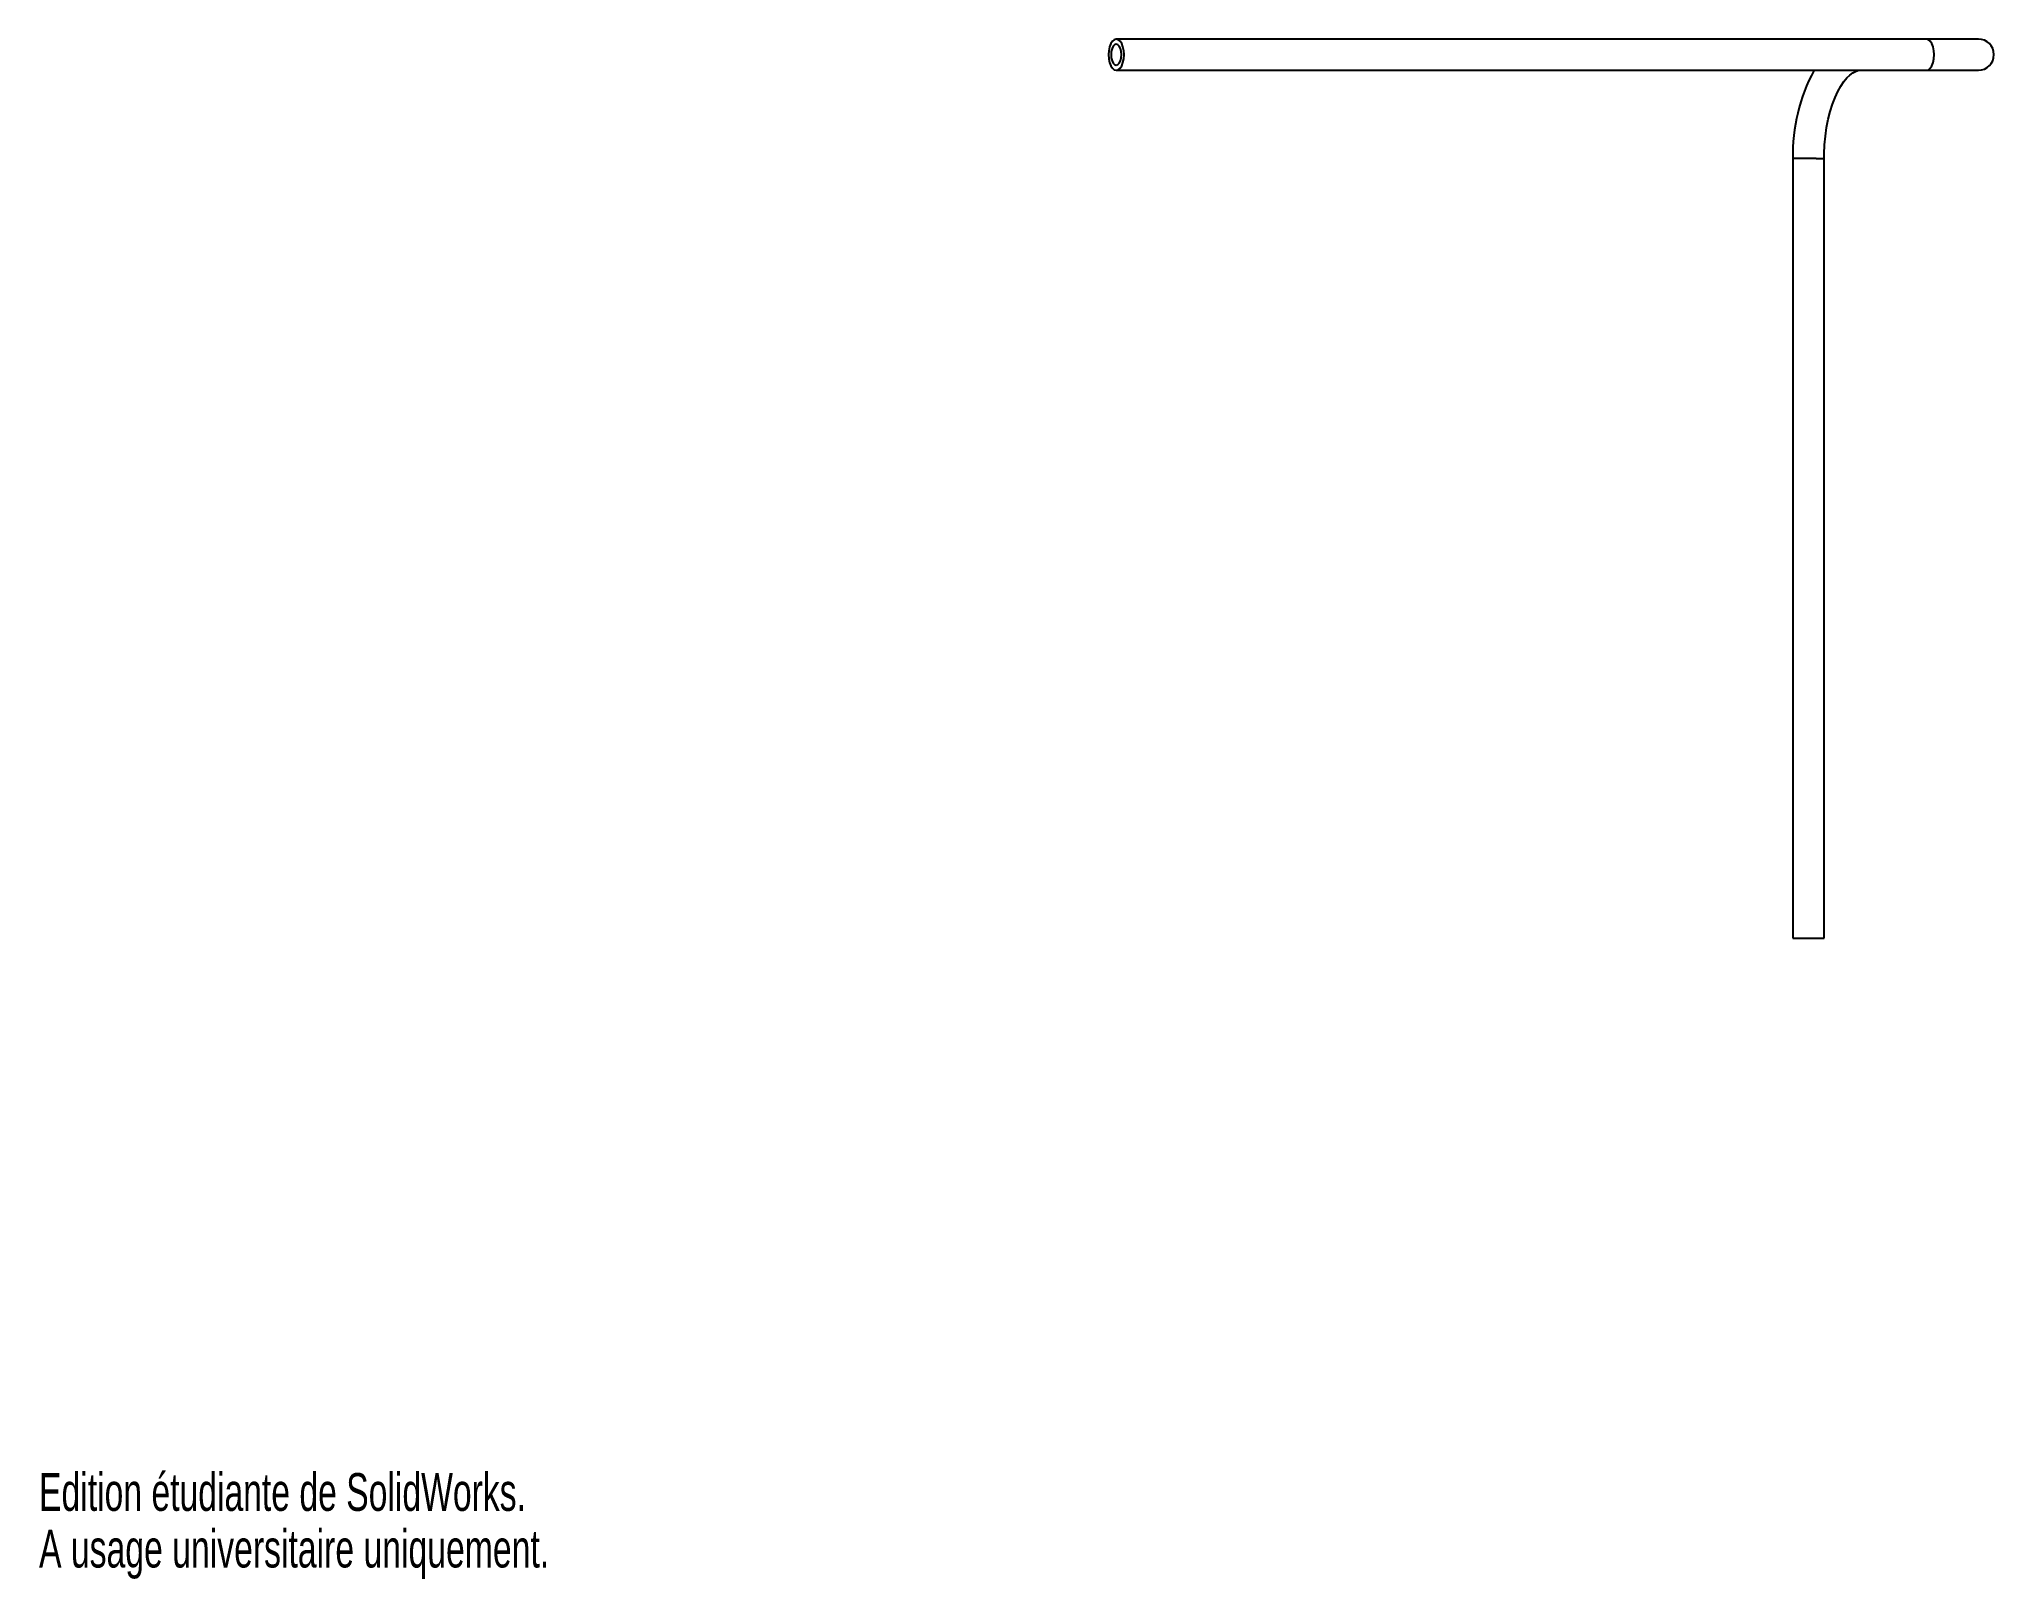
# Model space of a CAD drawing. Extents: x 0 to 188, y 0 to 148.
import ezdxf
from ezdxf.enums import TextEntityAlignment as Align

# ---------------------------------------------------------------- set-up
doc = ezdxf.new("R2010")
doc.units = 0
doc.layers.get('0').update_dxf_attribs({"linetype": 'CONTINUOUS'})

msp = doc.modelspace()

# ---------------------------------------------------------------- linework, layer by layer
at = {"color": 7, "linetype": 'CONTINUOUS'}
for p, q in [((181.59, 148.14), (103.64, 148.14)), ((186.59, 148.14), (181.59, 148.14)), ((103.64, 145.14), (181.59, 145.14)), ((181.59, 145.14), (186.59, 145.14)), ((168.75, 136.64), (168.75, 61.64)), ((171.75, 61.64), (171.75, 136.64)), ((168.75, 61.64), (171, 61.64)), ((171, 61.64), (171.75, 61.64))]:
    msp.add_line(p, q, dxfattribs=at)
at = {"color": 8, "linetype": 'CONTINUOUS'}
for q in [(168.75, 136.64), (171.75, 136.64)]:
    msp.add_line((171, 136.64), q, dxfattribs=at)
at = {"color": 7, "linetype": 'CONTINUOUS'}
for points in [[(103.64, 145.14), (103.84, 145.19), (104.02, 145.34), (104.17, 145.57), (104.29, 145.89), (104.37, 146.25), (104.39, 146.64), (104.37, 147.02), (104.29, 147.39), (104.17, 147.7), (104.02, 147.93), (103.84, 148.08), (103.64, 148.14), (103.45, 148.08), (103.27, 147.93), (103.11, 147.7), (102.99, 147.39), (102.92, 147.02), (102.89, 146.64), (102.92, 146.25), (102.99, 145.89), (103.11, 145.57), (103.27, 145.34), (103.45, 145.19), (103.64, 145.14)], [(103.64, 145.64), (103.8, 145.68), (103.94, 145.83), (104.05, 146.05), (104.12, 146.33), (104.14, 146.64), (104.12, 146.94), (104.05, 147.22), (103.94, 147.44), (103.8, 147.59), (103.64, 147.64), (103.49, 147.59), (103.35, 147.44), (103.24, 147.22), (103.17, 146.94), (103.14, 146.64), (103.17, 146.33), (103.24, 146.05), (103.35, 145.83), (103.49, 145.68), (103.64, 145.64)], [(171.75, 136.64), (171.75, 137.09), (171.79, 137.95), (171.87, 138.8), (171.99, 139.62), (172.15, 140.42), (172.34, 141.17), (172.56, 141.87), (172.81, 142.51), (173.08, 143.09), (173.37, 143.6), (173.66, 144.04), (173.95, 144.4), (174.24, 144.68), (174.51, 144.88), (174.76, 145.02), (174.99, 145.1), (175.25, 145.14)]]:
    msp.add_lwpolyline(points, dxfattribs=at)
at = {"color": 8, "linetype": 'CONTINUOUS'}
msp.add_lwpolyline([(181.59, 145.14), (181.78, 145.19), (181.96, 145.34), (182.12, 145.57), (182.24, 145.89), (182.31, 146.25), (182.34, 146.64), (182.31, 147.02), (182.24, 147.39), (182.12, 147.7), (181.96, 147.93), (181.78, 148.08), (181.59, 148.14), (181.59, 148.14)], dxfattribs=at)
at = {"color": 7, "linetype": 'CONTINUOUS'}
for centre, radius, start, end in [((186.59, 146.64), 1.5, 270, 90), ((185.64, 137.07), 16.9, 151.4862, 181.4679)]:
    msp.add_arc(centre, radius, start, end, dxfattribs=at)

# ---------------------------------------------------------------- texts
for s, width, p in [('Edition étudiante de SolidWorks.', 0.667188, (0, 5.45)), ('A usage universitaire uniquement.', 0.668182, (0, 0))]:
    msp.add_text(s, height=3.633, dxfattribs=dict(at, width=width)).set_placement(p, align=Align.BOTTOM_LEFT)

doc.saveas('drawing.dxf')
